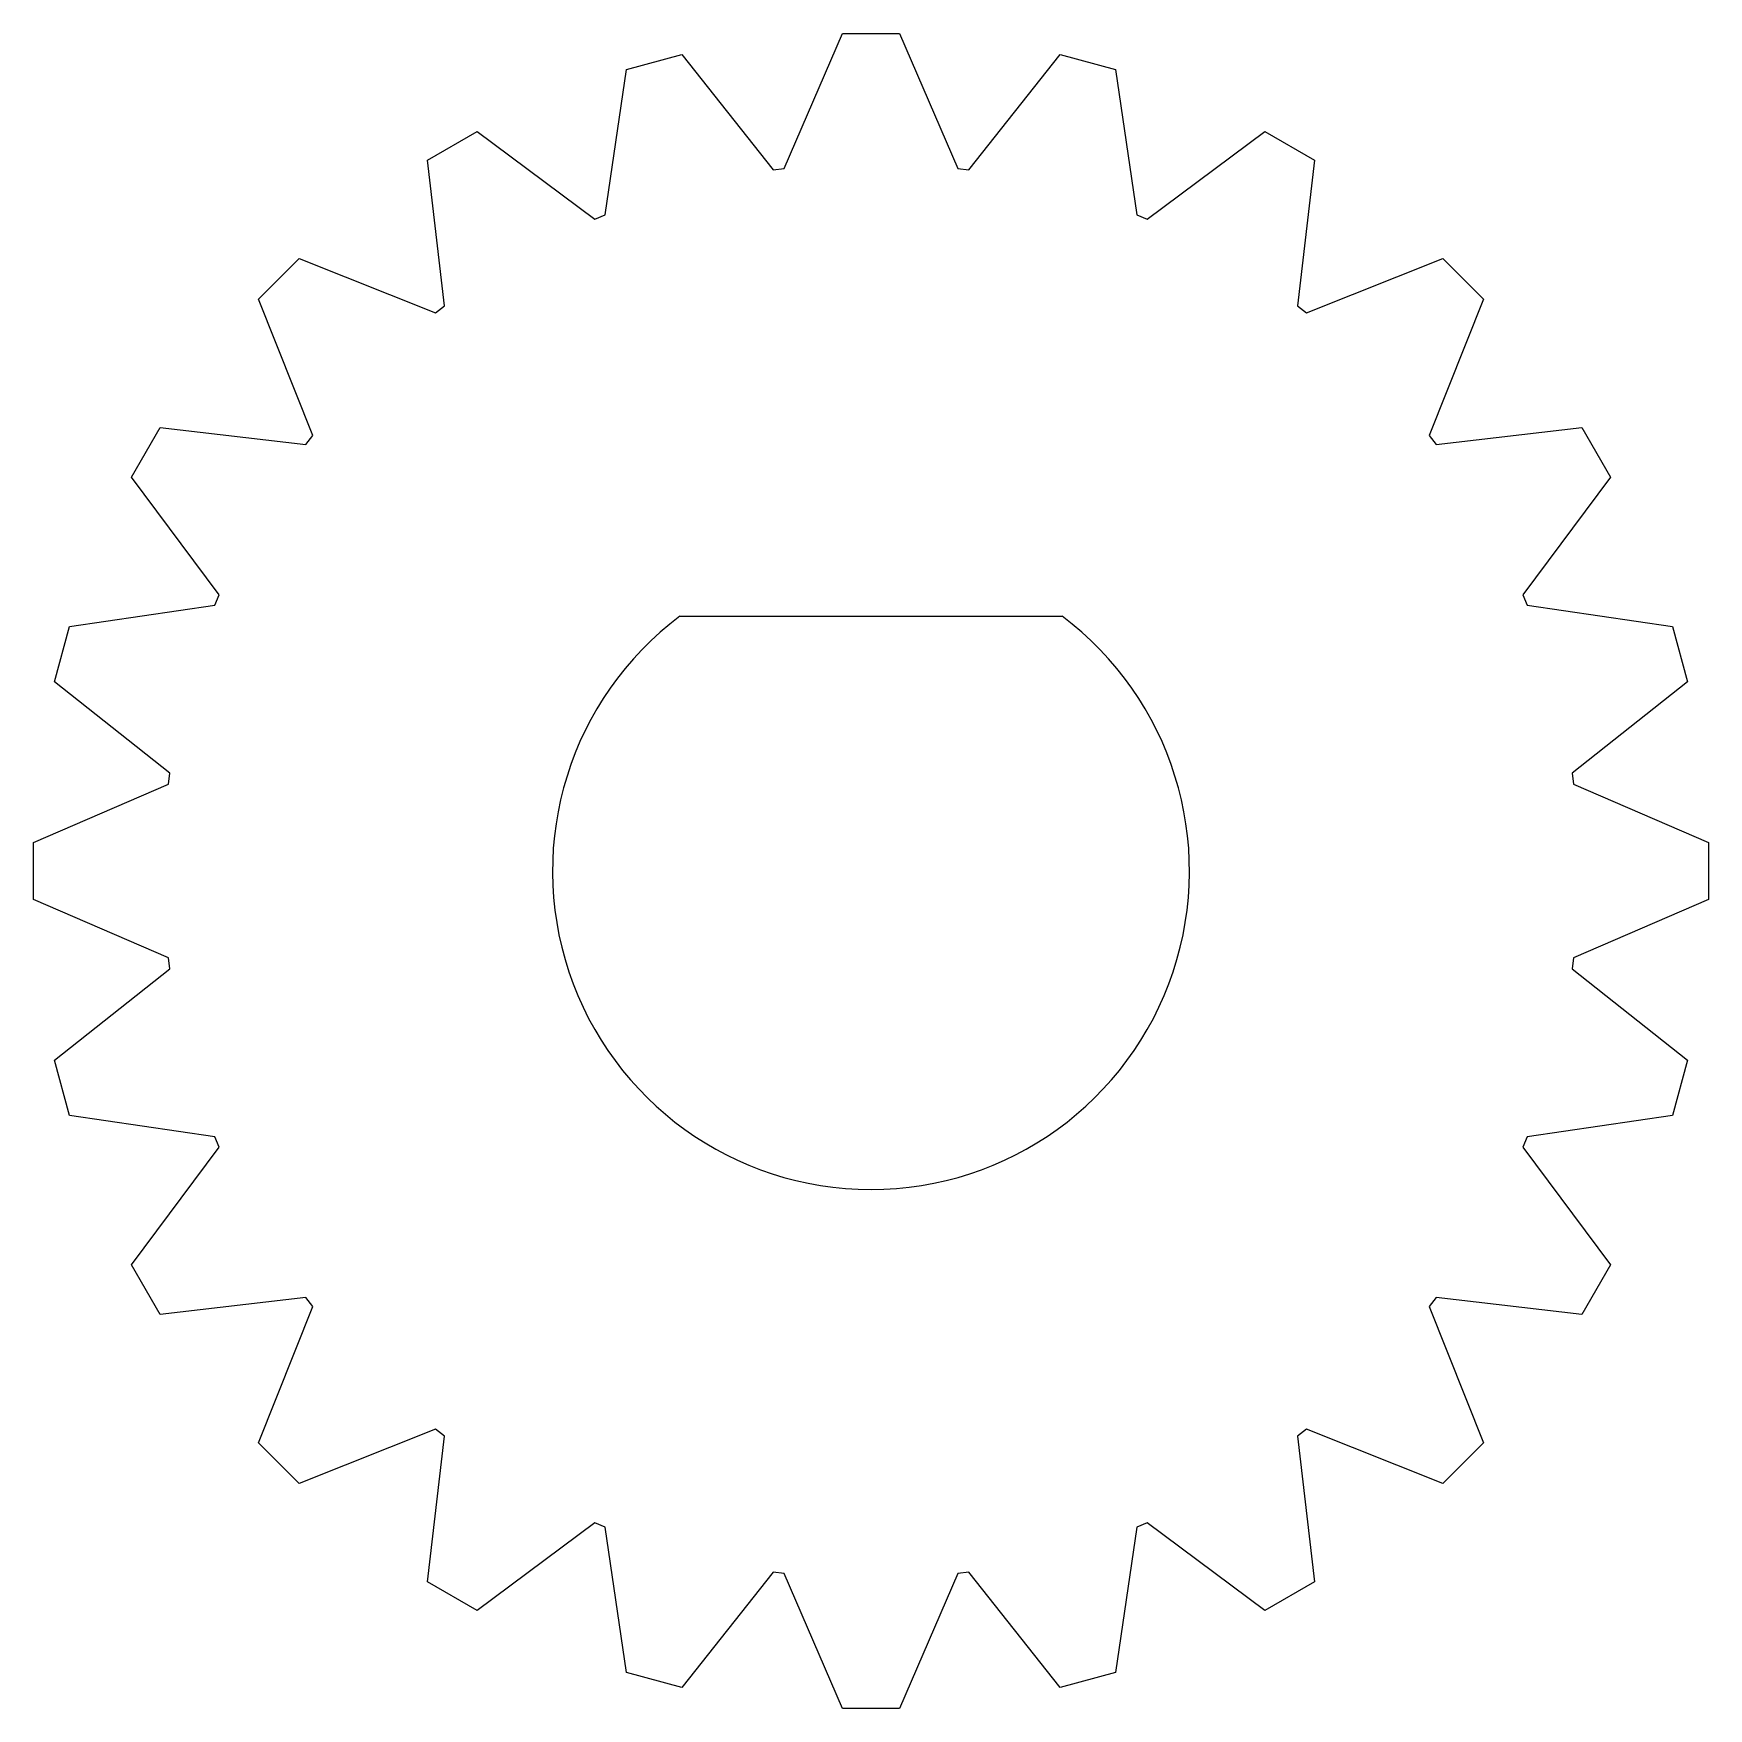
# Model space of a CAD drawing. Header units: inches. Extents: x 0.748 to 1.252, y 0.748 to 1.252.
import ezdxf

# ---------------------------------------------------------------- set-up
doc = ezdxf.new("R2010")
doc.units = ezdxf.units.IN
doc.header["$MEASUREMENT"] = 0
doc.layers.get('0').update_dxf_attribs({"lineweight": 25, "true_color": 0xffffff})

msp = doc.modelspace()

# ---------------------------------------------------------------- linework, layer by layer
at = {"color": 7, "true_color": 0x000000}
for p, q in [((0.97383, 1.21176), (0.99138, 1.25245)), ((1.00862, 1.25245), (1.02617, 1.21176)), ((0.94299, 1.24608), (0.97047, 1.21132)), ((1.02953, 1.21132), (1.05701, 1.24608)), ((0.91992, 1.19777), (0.92633, 1.24161)), ((1.07367, 1.24161), (1.08008, 1.19777)), ((0.88125, 1.22294), (0.91678, 1.19647)), ((1.08322, 1.19647), (1.11875, 1.22294)), ((0.87146, 1.17031), (0.86631, 1.21431)), ((1.13369, 1.21431), (1.12854, 1.17031)), ((0.82759, 1.1846), (0.86877, 1.16824)), ((1.13123, 1.16824), (1.17241, 1.1846)), ((0.83176, 1.13123), (0.8154, 1.17241)), ((1.1846, 1.17241), (1.16824, 1.13123)), ((0.78569, 1.13369), (0.82969, 1.12854)), ((1.17031, 1.12854), (1.21431, 1.13369)), ((0.80353, 1.08322), (0.77706, 1.11875)), ((1.22294, 1.11875), (1.19647, 1.08322)), ((0.75839, 1.07367), (0.80223, 1.08008)), ((1.19777, 1.08008), (1.24161, 1.07367)), ((0.78868, 1.02953), (0.75392, 1.05701)), ((1.24608, 1.05701), (1.21132, 1.02953)), ((0.74755, 1.00862), (0.78824, 1.02617)), ((1.21176, 1.02617), (1.25245, 1.00862)), ((0.78824, 0.97383), (0.74755, 0.99138)), ((1.25245, 0.99138), (1.21176, 0.97383)), ((0.75392, 0.94299), (0.78868, 0.97047)), ((1.21132, 0.97047), (1.24608, 0.94299)), ((0.80223, 0.91992), (0.75839, 0.92633)), ((1.24161, 0.92633), (1.19777, 0.91992)), ((0.77706, 0.88125), (0.80353, 0.91678)), ((1.19647, 0.91678), (1.22294, 0.88125)), ((0.82969, 0.87146), (0.78569, 0.86631)), ((0.8154, 0.82759), (0.83176, 0.86877)), ((1.16824, 0.86877), (1.1846, 0.82759)), ((1.21431, 0.86631), (1.17031, 0.87146)), ((0.86877, 0.83176), (0.82759, 0.8154)), ((0.86631, 0.78569), (0.87146, 0.82969)), ((1.12854, 0.82969), (1.13369, 0.78569)), ((1.17241, 0.8154), (1.13123, 0.83176)), ((0.91678, 0.80353), (0.88125, 0.77706)), ((1.11875, 0.77706), (1.08322, 0.80353)), ((0.92633, 0.75839), (0.91992, 0.80223)), ((1.08008, 0.80223), (1.07367, 0.75839)), ((0.97047, 0.78868), (0.94299, 0.75392)), ((0.99138, 0.74755), (0.97383, 0.78824)), ((1.02617, 0.78824), (1.00862, 0.74755)), ((1.05701, 0.75392), (1.02953, 0.78868))]:
    msp.add_line(p, q, dxfattribs=at)
for p, q in [((0.99138, 1.25245), (1.00862, 1.25245)), ((0.92633, 1.24161), (0.94299, 1.24608)), ((1.05701, 1.24608), (1.07367, 1.24161)), ((0.86631, 1.21431), (0.88125, 1.22294)), ((1.11875, 1.22294), (1.13369, 1.21431)), ((0.97047, 1.21132), (0.97383, 1.21176)), ((1.02617, 1.21176), (1.02953, 1.21132)), ((0.91678, 1.19647), (0.91992, 1.19777)), ((1.08008, 1.19777), (1.08322, 1.19647)), ((0.8154, 1.17241), (0.82759, 1.1846)), ((1.17241, 1.1846), (1.1846, 1.17241)), ((0.86877, 1.16824), (0.87146, 1.17031)), ((1.12854, 1.17031), (1.13123, 1.16824)), ((0.77706, 1.11875), (0.78569, 1.13369)), ((0.82969, 1.12854), (0.83176, 1.13123)), ((1.16824, 1.13123), (1.17031, 1.12854)), ((1.21431, 1.13369), (1.22294, 1.11875)), ((0.80223, 1.08008), (0.80353, 1.08322)), ((1.19647, 1.08322), (1.19777, 1.08008)), ((0.75392, 1.05701), (0.75839, 1.07367)), ((1.24161, 1.07367), (1.24608, 1.05701)), ((0.78824, 1.02617), (0.78868, 1.02953)), ((1.21132, 1.02953), (1.21176, 1.02617)), ((0.74755, 0.99138), (0.74755, 1.00862)), ((1.25245, 1.00862), (1.25245, 0.99138)), ((0.78868, 0.97047), (0.78824, 0.97383)), ((1.21176, 0.97383), (1.21132, 0.97047)), ((0.75839, 0.92633), (0.75392, 0.94299)), ((1.24608, 0.94299), (1.24161, 0.92633)), ((0.80353, 0.91678), (0.80223, 0.91992)), ((1.19777, 0.91992), (1.19647, 0.91678)), ((0.78569, 0.86631), (0.77706, 0.88125)), ((1.22294, 0.88125), (1.21431, 0.86631)), ((0.83176, 0.86877), (0.82969, 0.87146)), ((1.17031, 0.87146), (1.16824, 0.86877)), ((0.87146, 0.82969), (0.86877, 0.83176)), ((1.13123, 0.83176), (1.12854, 0.82969)), ((0.82759, 0.8154), (0.8154, 0.82759)), ((1.1846, 0.82759), (1.17241, 0.8154)), ((0.91992, 0.80223), (0.91678, 0.80353)), ((1.08322, 0.80353), (1.08008, 0.80223)), ((0.97383, 0.78824), (0.97047, 0.78868)), ((1.02953, 0.78868), (1.02617, 0.78824)), ((0.88125, 0.77706), (0.86631, 0.78569)), ((1.13369, 0.78569), (1.11875, 0.77706)), ((0.94299, 0.75392), (0.92633, 0.75839)), ((1.07367, 0.75839), (1.05701, 0.75392)), ((1.00862, 0.74755), (0.99138, 0.74755))]:
    msp.add_line(p, q)
at = {"color": 3, "true_color": 0x00ff00}
msp.add_line((0.9424, 1.0768), (1.0576, 1.0768), dxfattribs=at)
msp.add_arc((1, 1), 0.096, 126.8699, 53.1301, dxfattribs=at)

doc.saveas('drawing.dxf')
